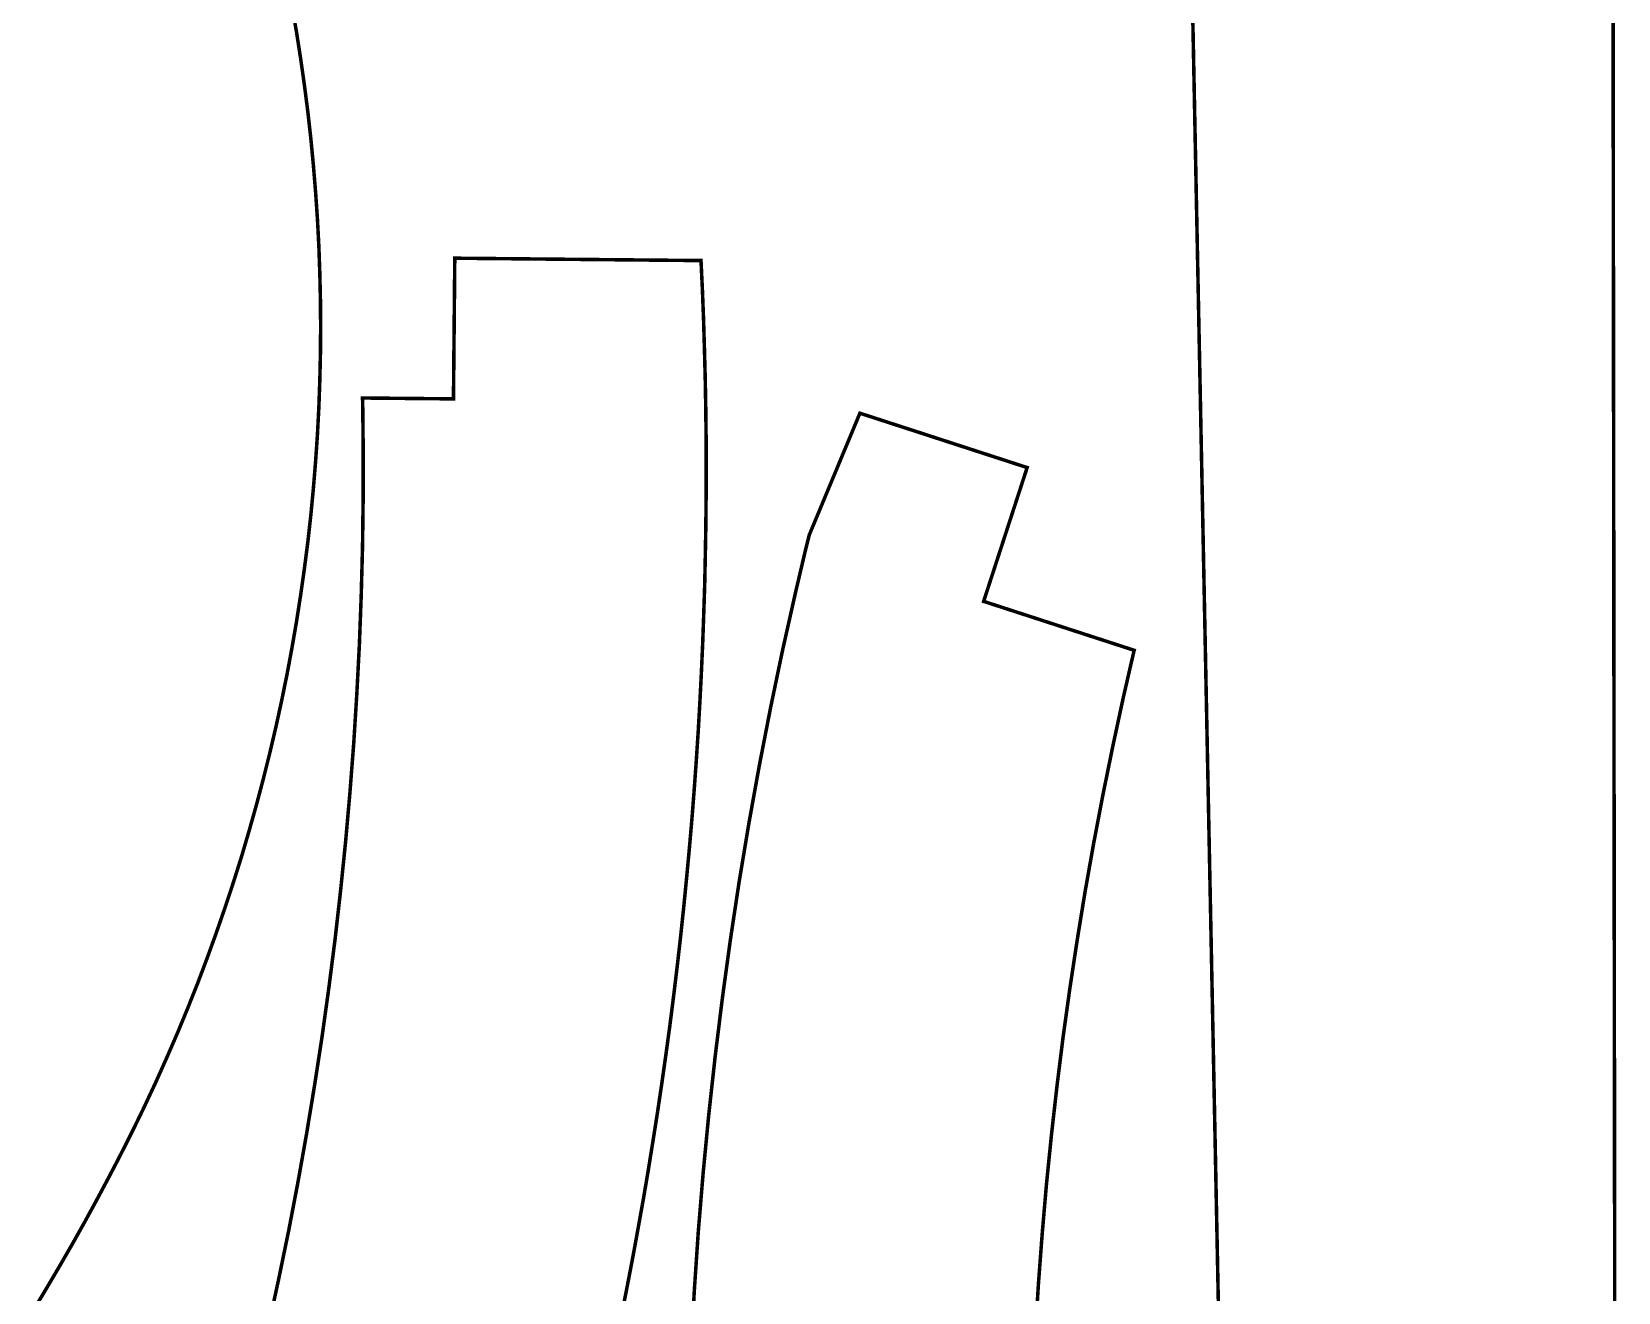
# Model space of a CAD drawing. Header units: metres. Extents: x 0 to 1595, y 0 to 995.
# Drawn here: x 1118 to 1298.4, y 564.8 to 708.1 of the extents above; entities that cross this region are included whole.
import ezdxf

# ---------------------------------------------------------------- set-up
doc = ezdxf.new("R2010")
doc.units = ezdxf.units.M

msp = doc.modelspace()

# ---------------------------------------------------------------- linework, layer by layer
for points in [[(1298.18, 402.344, 0.4, 0.4, 0), (1298.12, 445.844, 0.4, 0.4, 0), (1272.4, 453.844, 0.4, 0.4, 0), (1278.04, 471.986, 0.4, 0.4, 0), (1298.1, 465.75, 0.4, 0.4, 0), (1297.48, 956.56, 0.4, 0.4, 0), (1280.29, 961.906, 0.4, 0.4, 0), (1275.84, 947.582, 0.4, 0.4, 0), (1187.99, 974.907, 0.4, 0.4, 0), (1192.45, 989.229, 0.4, 0.4, 0), (1175.26, 994.576, 0.4, 0.4, 0), (1170.8, 980.253, 0.4, 0.4, 0), (1171.11, 839.825, 0.4, 0.4, 0), (1171.11, 839.825, 0.4, 0.4, 0), (1171.11, 839.825, 0, 0, 0), (1250.2, 827.792, 0, 0, 0), (1247.94, 812.963, 0, 0, 0), (1256.18, 398.649, 0, 0, 0)], [(1298.18, 402.344, 0, 0, 0), (1298.12, 445.844, 0, 0, 0), (1272.4, 453.844, 0, 0, 0), (1278.04, 471.986, 0, 0, 0), (1298.1, 465.75, 0, 0, 0), (1297.48, 956.56, 0, 0, 0), (1280.29, 961.906, 0, 0, 0), (1275.84, 947.582, 0, 0, 0), (1187.99, 974.907, 0, 0, 0), (1192.45, 989.229, 0, 0, 0), (1175.26, 994.576, 0, 0, 0), (1170.8, 980.253, 0, 0, 0), (1171.11, 839.825, 0, 0, 0), (1171.11, 839.825, 0, 0, 0), (1171.11, 839.825, 0.4, 0.4, 0), (1250.2, 827.792, 0.4, 0.4, 0), (1247.94, 812.963, 0.4, 0.4, 0), (1256.18, 398.649, 0.4, 0.4, 0)], [(1118.16, 562.75, 0.4, 0.4, 0), (1119.64, 565.211, 0.4, 0.4, 0), (1121.1, 567.689, 0.4, 0.4, 0), (1122.54, 570.185, 0.4, 0.4, 0), (1123.95, 572.696, 0.4, 0.4, 0), (1125.33, 575.225, 0.4, 0.4, 0), (1126.69, 577.771, 0.4, 0.4, 0), (1127.69, 579.69, 0.4, 0.4, 0), (1128.02, 580.332, 0.4, 0.4, 0), (1128.37, 581.015, 0.4, 0.4, 0), (1129.41, 583.075, 0.4, 0.4, 0), (1130.75, 585.835, 0.4, 0.4, 0), (1132.05, 588.613, 0.4, 0.4, 0), (1133.3, 591.407, 0.4, 0.4, 0), (1134.52, 594.217, 0.4, 0.4, 0), (1135.69, 597.044, 0.4, 0.4, 0), (1136.82, 599.886, 0.4, 0.4, 0), (1137.9, 602.744, 0.4, 0.4, 0), (1138.94, 605.617, 0.4, 0.4, 0), (1139.94, 608.503, 0.4, 0.4, 0), (1140.9, 611.401, 0.4, 0.4, 0), (1141.82, 614.315, 0.4, 0.4, 0), (1142.68, 617.24, 0.4, 0.4, 0), (1143.51, 620.178, 0.4, 0.4, 0), (1144.29, 623.126, 0.4, 0.4, 0), (1145.03, 626.086, 0.4, 0.4, 0), (1145.73, 629.057, 0.4, 0.4, 0), (1146.38, 632.037, 0.4, 0.4, 0), (1146.99, 635.028, 0.4, 0.4, 0), (1147.55, 638.028, 0.4, 0.4, 0), (1148.07, 641.036, 0.4, 0.4, 0), (1148.54, 644.053, 0.4, 0.4, 0), (1148.97, 647.076, 0.4, 0.4, 0), (1149.36, 650.107, 0.4, 0.4, 0), (1149.7, 653.146, 0.4, 0.4, 0), (1149.99, 656.19, 0.4, 0.4, 0), (1150.24, 659.239, 0.4, 0.4, 0), (1150.45, 662.294, 0.4, 0.4, 0), (1150.61, 665.354, 0.4, 0.4, 0), (1150.72, 668.418, 0.4, 0.4, 0), (1150.79, 671.486, 0.4, 0.4, 0), (1150.81, 673.789, 0.4, 0.4, 0), (1150.81, 674.557, 0.4, 0.4, 0), (1150.81, 675.325, 0.4, 0.4, 0), (1150.79, 677.628, 0.4, 0.4, 0), (1150.72, 680.696, 0.4, 0.4, 0), (1150.61, 683.76, 0.4, 0.4, 0), (1150.45, 686.819, 0.4, 0.4, 0), (1150.24, 689.875, 0.4, 0.4, 0), (1149.99, 692.925, 0.4, 0.4, 0), (1149.7, 695.968, 0.4, 0.4, 0), (1149.36, 699.007, 0.4, 0.4, 0), (1148.97, 702.037, 0.4, 0.4, 0), (1148.54, 705.061, 0.4, 0.4, 0), (1148.07, 708.078, 0.4, 0.4, 0), (1147.55, 711.086, 0.4, 0.4, 0)], [(1185.06, 562.331, 0.4, 0.4, 0), (1185.71, 565.606, 0.4, 0.4, 0), (1186.34, 568.885, 0.4, 0.4, 0), (1186.94, 572.168, 0.4, 0.4, 0), (1187.53, 575.456, 0.4, 0.4, 0), (1188.09, 578.747, 0.4, 0.4, 0), (1188.62, 582.042, 0.4, 0.4, 0), (1189.14, 585.34, 0.4, 0.4, 0), (1189.63, 588.643, 0.4, 0.4, 0), (1190.1, 591.95, 0.4, 0.4, 0), (1190.55, 595.258, 0.4, 0.4, 0), (1190.97, 598.571, 0.4, 0.4, 0), (1191.37, 601.887, 0.4, 0.4, 0), (1191.75, 605.206, 0.4, 0.4, 0), (1192.1, 608.528, 0.4, 0.4, 0), (1192.43, 611.851, 0.4, 0.4, 0), (1192.74, 615.179, 0.4, 0.4, 0), (1193.03, 618.508, 0.4, 0.4, 0), (1193.29, 621.84, 0.4, 0.4, 0), (1193.53, 625.175, 0.4, 0.4, 0), (1193.75, 628.511, 0.4, 0.4, 0), (1193.94, 631.849, 0.4, 0.4, 0), (1194.11, 635.189, 0.4, 0.4, 0), (1194.26, 638.532, 0.4, 0.4, 0), (1194.38, 641.875, 0.4, 0.4, 0), (1194.49, 645.221, 0.4, 0.4, 0), (1194.56, 648.568, 0.4, 0.4, 0), (1194.62, 651.917, 0.4, 0.4, 0), (1194.65, 655.265, 0.4, 0.4, 0), (1194.66, 658.617, 0.4, 0.4, 0), (1194.65, 661.968, 0.4, 0.4, 0), (1194.61, 665.321, 0.4, 0.4, 0), (1194.55, 668.674, 0.4, 0.4, 0), (1194.46, 672.028, 0.4, 0.4, 0), (1194.36, 675.382, 0.4, 0.4, 0), (1194.23, 678.736, 0.4, 0.4, 0), (1194.11, 681.253, 0.4, 0.4, 0), (1194.07, 682.092, 0.4, 0.4, 0), (1166.07, 682.363, 0.4, 0.4, 0), (1165.92, 666.364, 0.4, 0.4, 0), (1155.58, 666.464, 0.4, 0.4, 0), (1155.61, 665.06, 0.4, 0.4, 0), (1155.65, 660.846, 0.4, 0.4, 0), (1155.65, 655.232, 0.4, 0.4, 0), (1155.58, 649.621, 0.4, 0.4, 0), (1155.43, 644.015, 0.4, 0.4, 0), (1155.22, 638.414, 0.4, 0.4, 0), (1154.93, 632.818, 0.4, 0.4, 0), (1154.58, 627.228, 0.4, 0.4, 0), (1154.15, 621.646, 0.4, 0.4, 0), (1153.66, 616.071, 0.4, 0.4, 0), (1153.09, 610.504, 0.4, 0.4, 0), (1152.46, 604.946, 0.4, 0.4, 0), (1151.75, 599.397, 0.4, 0.4, 0), (1150.98, 593.858, 0.4, 0.4, 0), (1150.13, 588.332, 0.4, 0.4, 0), (1149.22, 582.815, 0.4, 0.4, 0), (1148.24, 577.311, 0.4, 0.4, 0), (1147.19, 571.821, 0.4, 0.4, 0), (1146.06, 566.343, 0.4, 0.4, 0), (1144.88, 560.879, 0.4, 0.4, 0)], [(1232.1, 560.26, 0.4, 0.4, 0), (1232.45, 565.84, 0.4, 0.4, 0), (1232.87, 571.417, 0.4, 0.4, 0), (1233.35, 576.989, 0.4, 0.4, 0), (1233.91, 582.556, 0.4, 0.4, 0), (1234.54, 588.115, 0.4, 0.4, 0), (1235.23, 593.669, 0.4, 0.4, 0), (1236, 599.215, 0.4, 0.4, 0), (1236.84, 604.753, 0.4, 0.4, 0), (1237.74, 610.282, 0.4, 0.4, 0), (1238.72, 615.801, 0.4, 0.4, 0), (1239.77, 621.311, 0.4, 0.4, 0), (1240.89, 626.81, 0.4, 0.4, 0), (1242.07, 632.297, 0.4, 0.4, 0), (1243.01, 636.406, 0.4, 0.4, 0), (1243.33, 637.772, 0.4, 0.4, 0), (1226.21, 643.336, 0.4, 0.4, 0), (1231.16, 658.553, 0.4, 0.4, 0), (1212.14, 664.735, 0.4, 0.4, 0), (1206.38, 650.886, 0.4, 0.4, 0), (1205.97, 649.256, 0.4, 0.4, 0), (1204.82, 644.354, 0.4, 0.4, 0), (1203.35, 637.804, 0.4, 0.4, 0), (1201.98, 631.24, 0.4, 0.4, 0), (1200.7, 624.661, 0.4, 0.4, 0), (1199.51, 618.069, 0.4, 0.4, 0), (1198.41, 611.465, 0.4, 0.4, 0), (1197.41, 604.85, 0.4, 0.4, 0), (1196.5, 598.224, 0.4, 0.4, 0), (1195.68, 591.588, 0.4, 0.4, 0), (1194.95, 584.943, 0.4, 0.4, 0), (1194.31, 578.292, 0.4, 0.4, 0), (1193.76, 571.633, 0.4, 0.4, 0), (1193.31, 564.969, 0.4, 0.4, 0), (1192.95, 558.301, 0.4, 0.4, 0)]]:
    msp.add_lwpolyline(points, format="xyseb")

doc.saveas('drawing.dxf')
